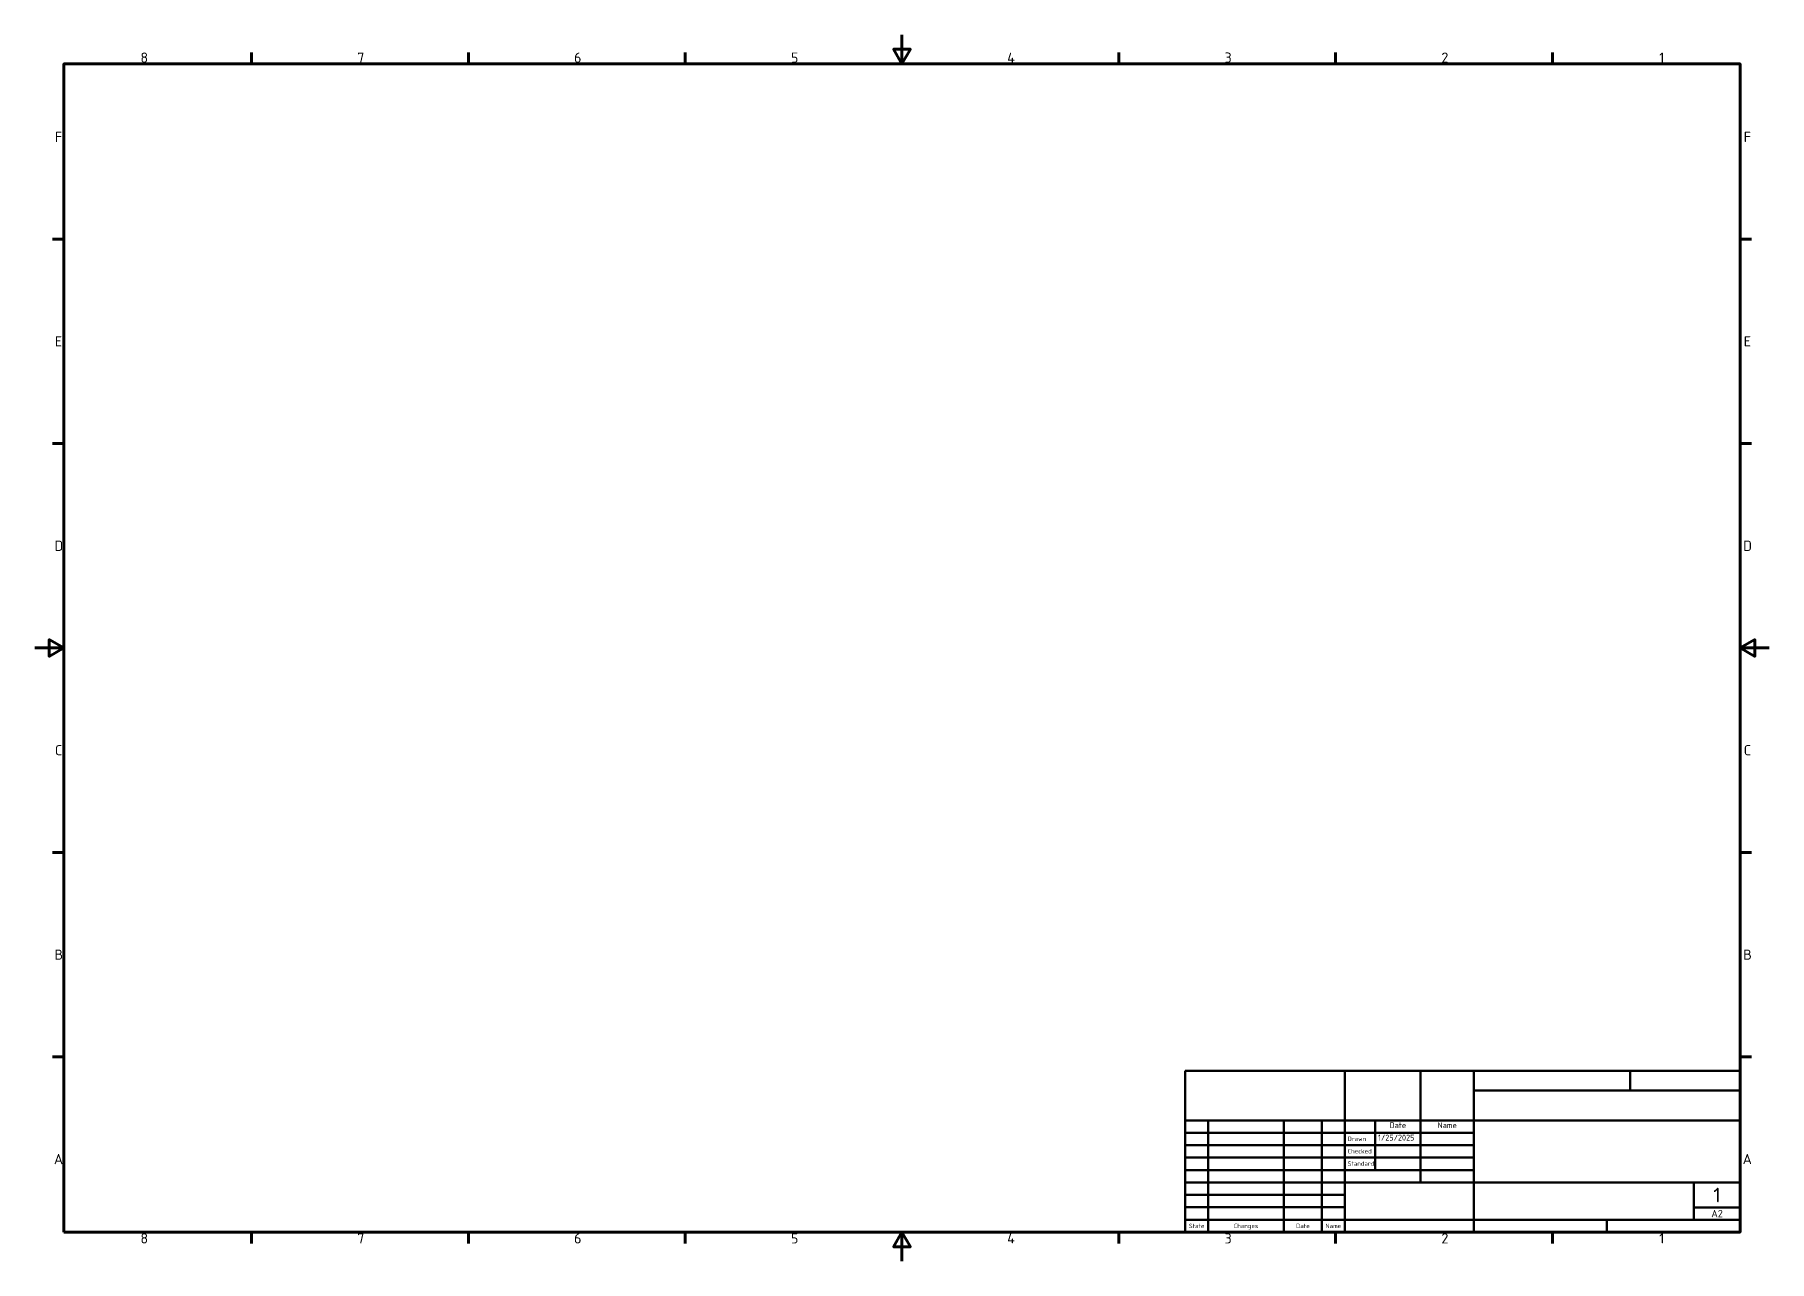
# Model space of a CAD drawing. Header units: millimetres. Extents: x 0 to 594, y 0 to 420.
import ezdxf
from ezdxf.enums import TextEntityAlignment as Align

# ---------------------------------------------------------------- set-up
doc = ezdxf.new("R2010")
doc.units = ezdxf.units.MM
doc.layers.add('Border (ISO)', color=7, linetype='Continuous', lineweight=70)
doc.layers.add('제목(ISO)', color=7, linetype='Continuous', lineweight=50)
doc.styles.add('주 텍스트 (DIN)', font='isocpeur.ttf')
doc.styles.add('텍스트 스타일41', font='isocpeur.ttf')
doc.styles.add('텍스트 스타일43', font='isocpeur.ttf')
doc.styles.add('텍스트 스타일44', font='isocpeur.ttf')
doc.styles.add('텍스트 스타일46', font='isocpeur.ttf')

# ---------------------------------------------------------------- blocks, each defined once
blk = doc.blocks.new('경계 Default Border')
at = {"layer": 'Border (ISO)'}
for p, q in [((74.25, 410), (74.25, 413.9)), ((148.5, 410), (148.5, 413.9)), ((222.75, 410), (222.75, 413.9)), ((371.25, 410), (371.25, 413.9)), ((445.5, 410), (445.5, 413.9)), ((519.75, 410), (519.75, 413.9)), ((10, 350), (6.1, 350)), ((584, 350), (587.9, 350)), ((10, 280), (6.1, 280)), ((584, 280), (587.9, 280)), ((10, 140), (6.1, 140)), ((584, 140), (587.9, 140)), ((10, 70), (6.1, 70)), ((584, 70), (587.9, 70)), ((74.25, 10), (74.25, 6.1)), ((148.5, 10), (148.5, 6.1)), ((222.75, 10), (222.75, 6.1)), ((371.25, 10), (371.25, 6.1)), ((445.5, 10), (445.5, 6.1)), ((519.75, 10), (519.75, 6.1))]:
    blk.add_line(p, q, dxfattribs=at)
at = {"layer": 'Border (ISO)', "flags": 128}
for points in [[(297, 420), (297, 410), (294.11, 415), (299.89, 415), (297, 410)], [(10, 10), (10, 410), (584, 410), (584, 10), (10, 10)], [(0, 210), (10, 210), (5, 212.89), (5, 207.11), (10, 210)], [(594, 210), (584, 210), (589, 212.89), (589, 207.11), (584, 210)], [(297, 0), (297, 10), (294.11, 5), (299.89, 5), (297, 10)]]:
    blk.add_lwpolyline(points, dxfattribs=at)
at = {"layer": 'Border (ISO)', "char_height": 3.5, "attachment_point": 7, "style": '주 텍스트 (DIN)'}
for s, insert in [('8', (36.2, 410.4)), ('7', (110.45, 410.4)), ('6', (184.7, 410.4)), ('5', (258.95, 410.4)), ('4', (333.03, 410.4)), ('3', (407.45, 410.4)), ('2', (481.7, 410.4)), ('1', (556.3, 410.4)), ('F', (6.93, 383.25)), ('F', (585.23, 383.25)), ('E', (6.93, 313.25)), ('E', (585.23, 313.25)), ('D', (6.75, 243.25)), ('D', (585.05, 243.25)), ('C', (6.93, 173.25)), ('C', (585.23, 173.25)), ('B', (6.75, 103.25)), ('B', (585.05, 103.25)), ('A', (6.58, 33.25)), ('A', (584.88, 33.25)), ('8', (36.2, 6.1)), ('7', (110.45, 6.1)), ('6', (184.7, 6.1)), ('5', (258.95, 6.1)), ('4', (333.03, 6.1)), ('3', (407.45, 6.1)), ('2', (481.7, 6.1)), ('1', (556.3, 6.1))]:
    blk.add_mtext(s, dxfattribs=dict(at, insert=insert))
blk = doc.blocks.new('제목 블록 DIN')
at = {"layer": '제목(ISO)'}
for p, q in [((288.4, 155.08), (98.4, 155.08)), ((98.4, 155.08), (98.4, 99.83)), ((153, 99.83), (153, 155.08)), ((179, 138.08), (179, 155.08)), ((197.2, 99.83), (197.2, 155.08)), ((250.8, 148.33), (250.8, 155.08)), ((288.4, 99.83), (288.4, 155.08)), ((197.2, 148.33), (288.4, 148.33)), ((98.4, 138.08), (288.4, 138.08)), ((106.2, 99.83), (106.2, 138.08)), ((132.2, 99.83), (132.2, 138.08)), ((145.2, 99.83), (145.2, 138.08)), ((163.4, 121.08), (163.4, 138.08)), ((179, 116.83), (179, 138.08)), ((98.4, 133.83), (153, 133.83)), ((153, 133.83), (197.2, 133.83)), ((98.4, 129.58), (153, 129.58)), ((98.4, 125.33), (153, 125.33)), ((153, 129.58), (197.2, 129.58)), ((153, 125.33), (197.2, 125.33)), ((98.4, 121.08), (153, 121.08)), ((153, 121.08), (197.2, 121.08)), ((98.4, 116.83), (153, 116.83)), ((153, 116.83), (288.4, 116.83)), ((272.6, 104.08), (272.6, 116.83)), ((98.4, 112.58), (153, 112.58)), ((153, 108.33), (98.4, 108.33)), ((272.6, 108.22), (288.4, 108.22)), ((98.4, 104.08), (153, 104.08)), ((153, 104.08), (197.2, 104.08)), ((197.2, 104.08), (288.4, 104.08)), ((242.8, 99.83), (242.8, 104.08)), ((98.4, 99.83), (288.4, 99.83))]:
    blk.add_line(p, q, dxfattribs=at)
at = {"layer": '제목(ISO)', "style": '텍스트 스타일46'}
for s, p in [('Date', (171.2, 134.83)), ('Name', (188.1, 134.83))]:
    blk.add_text(s, height=2, dxfattribs=at).set_placement(p, align=Align.BOTTOM_CENTER)
at = {"layer": '제목(ISO)', "style": '텍스트 스타일44'}
for s, p in [('Drawn', (154, 130.58)), ('Checked', (154, 126.33)), ('Standard', (154, 122.08))]:
    blk.add_text(s, height=1.5, dxfattribs=at).set_placement(p, align=Align.BOTTOM_LEFT)
for s, p in [('State', (102.3, 101.95)), ('Changes', (119.2, 101.95)), ('Date', (138.7, 101.95)), ('Name', (149.1, 101.95))]:
    blk.add_text(s, height=1.5, dxfattribs=at).set_placement(p, align=Align.MIDDLE_CENTER)
at = {"layer": '제목(ISO)', "style": '텍스트 스타일46'}
for tag, p in [('CREATION_DATE', (164.4, 130.58)), ('AUTHOR', (180, 130.58)), ('CHECKED_DATE', (164.4, 126.33)), ('CHECKED_BY', (180, 126.33)), ('ENG_APPROVAL_DATE', (164.4, 122.08)), ('ENG_APPROVED_BY', (180, 122.08))]:
    blk.add_attdef(tag, text='', height=2, dxfattribs=at).set_placement(p, align=Align.BOTTOM_LEFT)
at = {"layer": '제목(ISO)', "lineweight": 30, "flags": 104}
for tag, p in [('TITLE', (198.2, 127.45)), ('PART_NUMBER', (198.2, 110.45))]:
    blk.add_attdef(tag, text='', height=5, dxfattribs=at).set_placement(p, align=Align.MIDDLE_LEFT)
at = {"layer": '제목(ISO)'}
for tag, height, style, p in [('Sheet_number', 5, '텍스트 스타일41', (280.5, 112.52)), ('Sheet_Size', 2.5, '텍스트 스타일43', (280.5, 106.15))]:
    blk.add_attdef(tag, text='', height=height, dxfattribs=dict(at, style=style)).set_placement(p, align=Align.MIDDLE_CENTER)

msp = doc.modelspace()

# ---------------------------------------------------------------- block references
msp.add_blockref('경계 Default Border', (0, 0))
msp.add_blockref('제목 블록 DIN', (295.6, -89.83)).add_auto_attribs({'Sheet_number': '1', 'Sheet_Size': 'A2', 'CREATION_DATE': '1/25/2025'})

doc.saveas('drawing.dxf')
